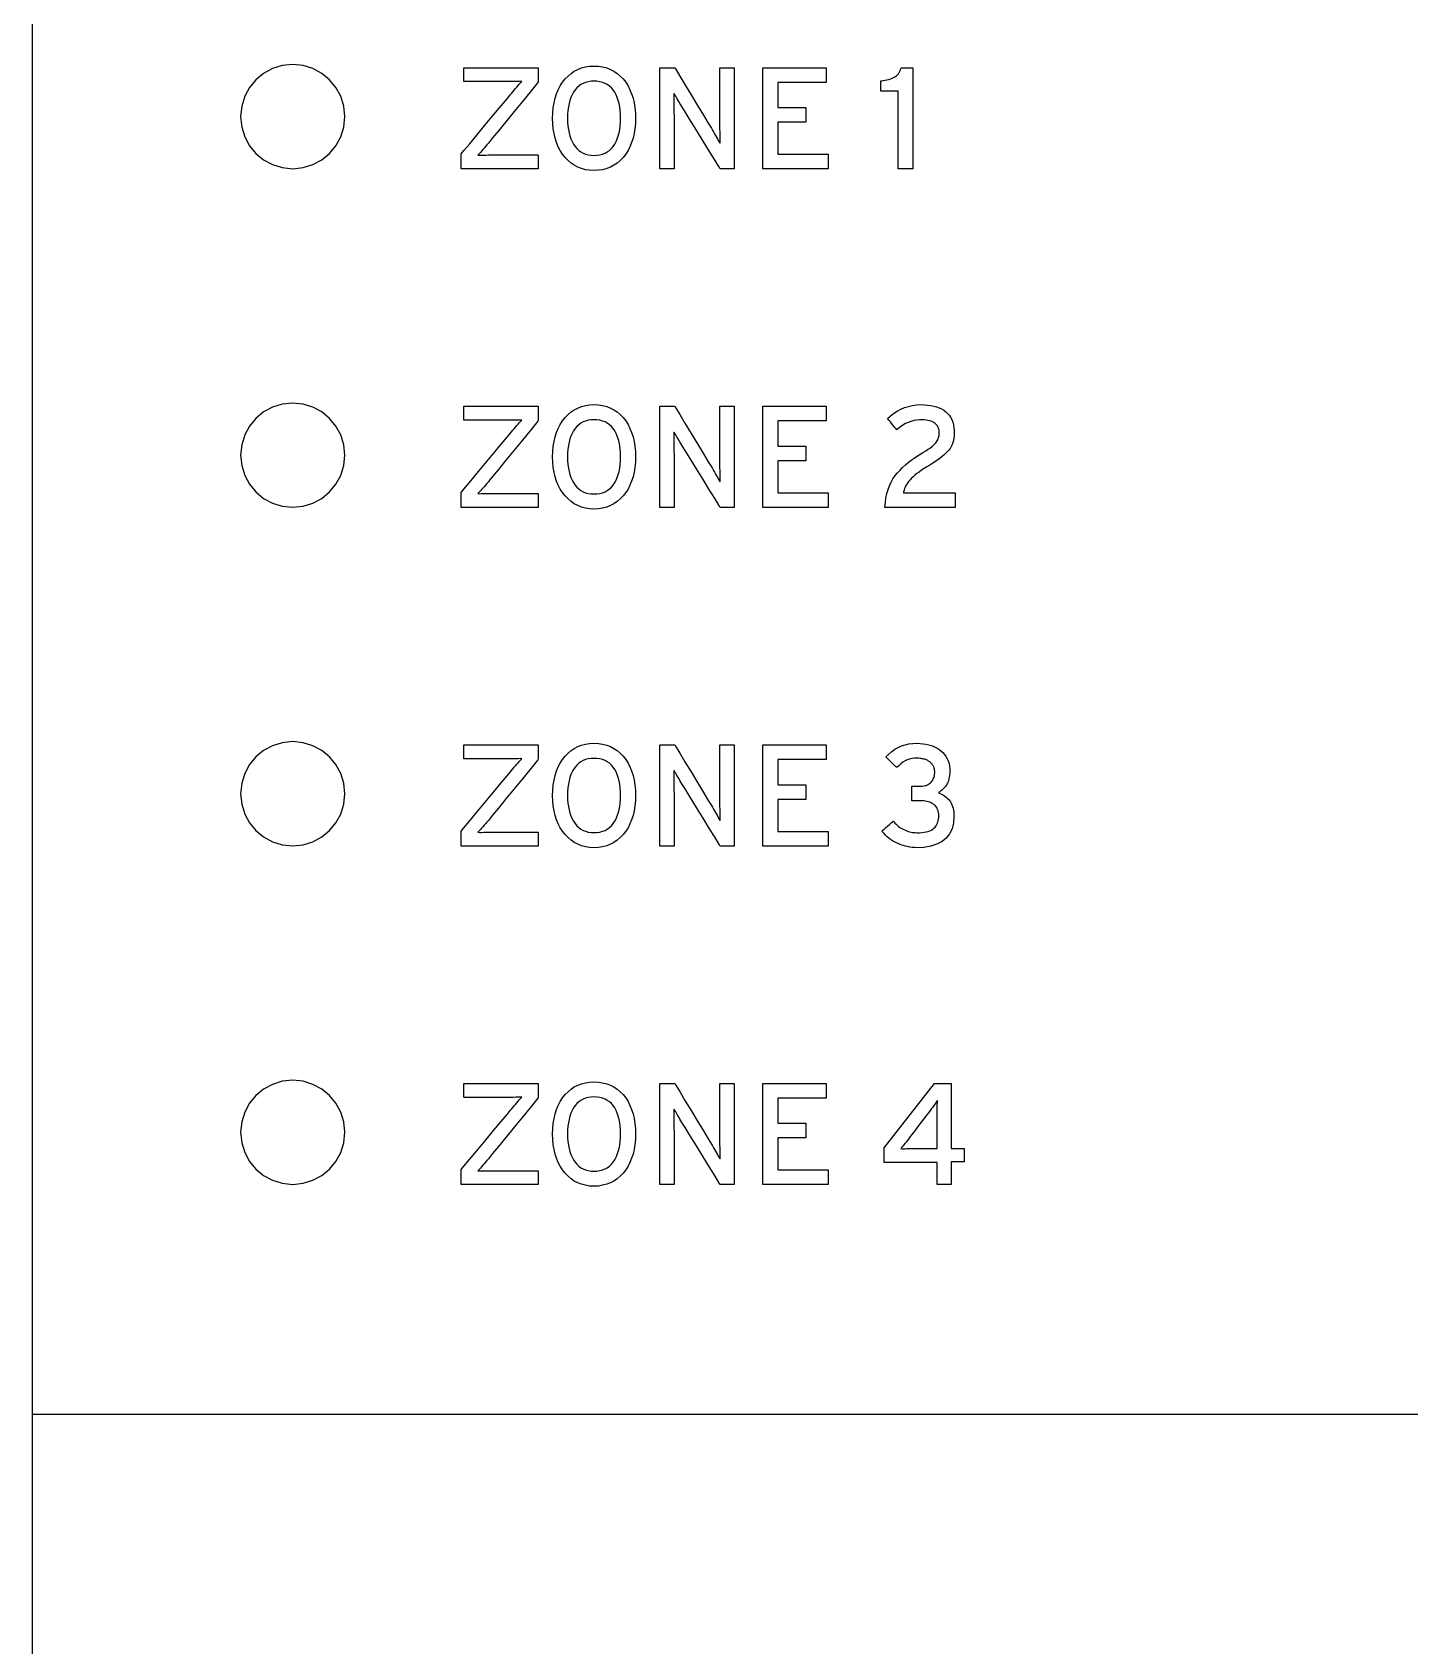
# Model space of a CAD drawing. Extents: x 1 to 47.7, y 0.2 to 33.3.
# Drawn here: x 21.577 to 22.9, y 8.434 to 9.983 of the extents above; entities that cross this region are included whole.
import ezdxf

# ---------------------------------------------------------------- set-up
doc = ezdxf.new("R2010")
doc.units = 0
doc.header["$MEASUREMENT"] = 0
doc.layers.add('4_0_____DWG', color=7, linetype='CONTINUOUS')

msp = doc.modelspace()

# ---------------------------------------------------------------- linework, layer by layer
at = {"layer": '4_0_____DWG'}
for points in [[(21.577, 11.8074), (21.577, 11.5273), (21.577, 10.9643), (21.577, 10.4013), (21.577, 10.1212), (21.577, 9.8427), (21.577, 9.5664), (21.577, 9.2929), (21.577, 9.1574), (21.577, 9.0227), (21.577, 8.889), (21.577, 8.7563), (21.577, 8.6248), (21.577, 8.4944), (21.577, 8.3652)], [(22.2787, 9.8517), (22.2787, 9.9489), (22.3394, 9.9489), (22.3394, 9.9348), (22.2928, 9.9348), (22.2928, 9.9106), (22.3199, 9.9106), (22.3199, 9.8965), (22.2928, 9.8965), (22.2928, 9.8658), (22.3414, 9.8658), (22.3414, 9.8517), (22.2787, 9.8517)], [(22.2787, 9.5267), (22.2787, 9.6239), (22.3394, 9.6239), (22.3394, 9.6098), (22.2928, 9.6098), (22.2928, 9.5857), (22.3199, 9.5857), (22.3199, 9.5715), (22.2928, 9.5715), (22.2928, 9.5408), (22.3414, 9.5408), (22.3414, 9.5267), (22.2787, 9.5267)], [(22.2787, 9.2017), (22.2787, 9.2989), (22.3394, 9.2989), (22.3394, 9.2848), (22.2928, 9.2848), (22.2928, 9.2606), (22.3199, 9.2606), (22.3199, 9.2465), (22.2928, 9.2465), (22.2928, 9.2158), (22.3414, 9.2158), (22.3414, 9.2017), (22.2787, 9.2017)], [(22.2787, 8.8767), (22.2787, 8.9739), (22.3394, 8.9739), (22.3394, 8.9598), (22.2928, 8.9598), (22.2928, 8.9356), (22.3199, 8.9356), (22.3199, 8.9215), (22.2928, 8.9215), (22.2928, 8.8908), (22.3414, 8.8908), (22.3414, 8.8767), (22.2787, 8.8767)], [(22.4595, 8.8985), (22.4595, 8.8767), (22.4458, 8.8767), (22.4458, 8.8981), (22.3949, 8.8981), (22.3949, 8.912), (22.4434, 8.9739), (22.4595, 8.9739), (22.4595, 8.9114), (22.472, 8.9114), (22.472, 8.8985), (22.4595, 8.8985)], [(25.3529, 8.656), (21.577, 8.656)]]:
    msp.add_lwpolyline(points, dxfattribs=at)
for points in [[(21.8271, 9.8519), (21.8372, 9.853), (21.8466, 9.8559), (21.8551, 9.8605), (21.8625, 9.8666), (21.8686, 9.874), (21.8732, 9.8825), (21.8761, 9.8919), (21.8771, 9.902), (21.8761, 9.912), (21.8732, 9.9214), (21.8686, 9.9299), (21.8625, 9.9373), (21.8551, 9.9434), (21.8466, 9.948), (21.8372, 9.9509), (21.8271, 9.9519), (21.817, 9.9509), (21.8077, 9.948), (21.7992, 9.9434), (21.7918, 9.9373), (21.7857, 9.9299), (21.7811, 9.9214), (21.7782, 9.912), (21.7771, 9.902), (21.7782, 9.8919), (21.7811, 9.8825), (21.7857, 9.874), (21.7918, 9.8666), (21.7992, 9.8605), (21.8077, 9.8559), (21.817, 9.853)], [(21.9888, 9.8517), (21.9888, 9.8522), (21.9888, 9.8536), (21.9888, 9.8556), (21.9888, 9.8579), (21.9888, 9.8603), (21.9888, 9.8626), (21.9888, 9.8644), (21.9888, 9.8656), (21.989, 9.8661), (21.9916, 9.8693), (21.9969, 9.8756), (22.004, 9.8842), (22.012, 9.8939), (22.02, 9.9036), (22.0273, 9.9124), (22.0329, 9.9191), (22.0359, 9.9228), (22.0371, 9.9242), (22.0384, 9.9258), (22.0397, 9.9273), (22.041, 9.9288), (22.0423, 9.9303), (22.0435, 9.9317), (22.0447, 9.933), (22.0459, 9.9343), (22.0471, 9.9355), (22.0456, 9.9357), (22.0435, 9.9356), (22.0414, 9.9356), (22.0392, 9.9355), (22.037, 9.9355), (22.0347, 9.9355), (22.0323, 9.9355), (22.0298, 9.9355), (22.0276, 9.9355), (22.026, 9.9355), (22.0222, 9.9355), (22.017, 9.9355), (22.011, 9.9355), (22.0048, 9.9355), (21.9992, 9.9355), (21.9947, 9.9355), (21.992, 9.9355), (21.9916, 9.9355), (21.9916, 9.9364), (21.9916, 9.938), (21.9916, 9.9401), (21.9916, 9.9423), (21.9916, 9.9446), (21.9916, 9.9466), (21.9916, 9.9481), (21.9916, 9.9488), (21.9929, 9.9489), (21.9988, 9.9489), (22.008, 9.9489), (22.0193, 9.9489), (22.0315, 9.9489), (22.0432, 9.9489), (22.0531, 9.9489), (22.0601, 9.9489), (22.0627, 9.9489), (22.0627, 9.9484), (22.0627, 9.947), (22.0627, 9.945), (22.0627, 9.9427), (22.0627, 9.9403), (22.0627, 9.938), (22.0627, 9.9362), (22.0627, 9.935), (22.0625, 9.9346), (22.0599, 9.9314), (22.0547, 9.925), (22.0477, 9.9164), (22.0398, 9.9068), (22.0318, 9.897), (22.0246, 9.8882), (22.0191, 9.8815), (22.0161, 9.8777), (22.015, 9.8764), (22.0136, 9.8748), (22.0123, 9.8732), (22.0111, 9.8717), (22.0098, 9.8703), (22.0085, 9.8689), (22.0073, 9.8675), (22.0061, 9.8663), (22.0049, 9.865), (22.0064, 9.8649), (22.0085, 9.865), (22.0106, 9.865), (22.0128, 9.865), (22.015, 9.8651), (22.0173, 9.8651), (22.0197, 9.8651), (22.0222, 9.8651), (22.0244, 9.8651), (22.0261, 9.8651), (22.0302, 9.8651), (22.0357, 9.8651), (22.0421, 9.8651), (22.0486, 9.8651), (22.0546, 9.8651), (22.0594, 9.8651), (22.0622, 9.8651), (22.0627, 9.865), (22.0627, 9.8642), (22.0627, 9.8626), (22.0627, 9.8605), (22.0627, 9.8582), (22.0627, 9.856), (22.0627, 9.854), (22.0627, 9.8525), (22.0627, 9.8517), (22.0612, 9.8517), (22.0552, 9.8517), (22.0456, 9.8517), (22.0338, 9.8517), (22.0212, 9.8517), (22.009, 9.8517), (21.9987, 9.8517), (21.9915, 9.8517)], [(22.1564, 9.9003), (22.1562, 9.8951), (22.1557, 9.8902), (22.155, 9.8856), (22.1539, 9.8811), (22.1526, 9.877), (22.151, 9.873), (22.1491, 9.8694), (22.1469, 9.8659), (22.1444, 9.8627), (22.1417, 9.8598), (22.1387, 9.8573), (22.1356, 9.8552), (22.1322, 9.8534), (22.1286, 9.8521), (22.1247, 9.851), (22.1207, 9.8504), (22.1164, 9.8501), (22.1122, 9.8504), (22.1082, 9.851), (22.1044, 9.8521), (22.1008, 9.8534), (22.0975, 9.8552), (22.0944, 9.8573), (22.0915, 9.8598), (22.0888, 9.8627), (22.0863, 9.8659), (22.0841, 9.8694), (22.0821, 9.873), (22.0805, 9.877), (22.0791, 9.8811), (22.0781, 9.8856), (22.0773, 9.8902), (22.0768, 9.8951), (22.0766, 9.9003), (22.0768, 9.9055), (22.0773, 9.9104), (22.0781, 9.9151), (22.0791, 9.9196), (22.0805, 9.9238), (22.0821, 9.9277), (22.0841, 9.9314), (22.0863, 9.9349), (22.0888, 9.9381), (22.0915, 9.9409), (22.0944, 9.9434), (22.0975, 9.9455), (22.1008, 9.9472), (22.1044, 9.9486), (22.1082, 9.9496), (22.1122, 9.9502), (22.1164, 9.9504), (22.1207, 9.9502), (22.1247, 9.9496), (22.1286, 9.9486), (22.1322, 9.9472), (22.1356, 9.9455), (22.1387, 9.9434), (22.1417, 9.9409), (22.1444, 9.9381), (22.1469, 9.9349), (22.1491, 9.9314), (22.151, 9.9277), (22.1526, 9.9238), (22.1539, 9.9196), (22.155, 9.9151), (22.1557, 9.9104), (22.1562, 9.9055)], [(22.2377, 9.8517), (22.2363, 9.8539), (22.2327, 9.8599), (22.2274, 9.8684), (22.2212, 9.8784), (22.2148, 9.8889), (22.2088, 9.8986), (22.204, 9.9065), (22.2009, 9.9115), (22.1999, 9.9131), (22.199, 9.9146), (22.1981, 9.9161), (22.1973, 9.9175), (22.1964, 9.9189), (22.1956, 9.9203), (22.1949, 9.9216), (22.1941, 9.9229), (22.1934, 9.9241), (22.1931, 9.9233), (22.1931, 9.921), (22.1931, 9.9185), (22.1932, 9.9161), (22.1932, 9.9135), (22.1932, 9.9109), (22.1932, 9.9081), (22.1932, 9.9054), (22.1933, 9.9025), (22.1933, 9.9007), (22.1933, 9.8962), (22.1933, 9.8894), (22.1933, 9.8812), (22.1933, 9.8726), (22.1933, 9.8644), (22.1933, 9.8576), (22.1933, 9.8531), (22.1933, 9.8517), (22.1926, 9.8517), (22.1912, 9.8517), (22.1892, 9.8517), (22.1869, 9.8517), (22.1846, 9.8517), (22.1825, 9.8517), (22.1808, 9.8517), (22.1797, 9.8517), (22.1796, 9.8524), (22.1796, 9.8587), (22.1796, 9.8701), (22.1796, 9.885), (22.1796, 9.9015), (22.1796, 9.9179), (22.1796, 9.9323), (22.1796, 9.9432), (22.1796, 9.9486), (22.1799, 9.9489), (22.181, 9.9489), (22.1829, 9.9489), (22.1852, 9.9489), (22.1876, 9.9489), (22.19, 9.9489), (22.192, 9.9489), (22.1934, 9.9489), (22.194, 9.9489), (22.1953, 9.9467), (22.1987, 9.9409), (22.2038, 9.9326), (22.2097, 9.9229), (22.2158, 9.9127), (22.2215, 9.9032), (22.2261, 9.8956), (22.2291, 9.8907), (22.2301, 9.889), (22.2311, 9.8872), (22.2321, 9.8855), (22.2331, 9.8838), (22.234, 9.8822), (22.2349, 9.8806), (22.2357, 9.8791), (22.2365, 9.8777), (22.2373, 9.8764), (22.2375, 9.8771), (22.2375, 9.8795), (22.2375, 9.882), (22.2375, 9.8846), (22.2375, 9.8872), (22.2374, 9.8899), (22.2374, 9.8926), (22.2374, 9.8954), (22.2374, 9.8983), (22.2374, 9.9001), (22.2374, 9.9046), (22.2374, 9.9114), (22.2374, 9.9195), (22.2374, 9.9281), (22.2374, 9.9362), (22.2374, 9.943), (22.2374, 9.9475), (22.2374, 9.9489), (22.2381, 9.9489), (22.2395, 9.9489), (22.2415, 9.9489), (22.2438, 9.9489), (22.2461, 9.9489), (22.2482, 9.9489), (22.2499, 9.9489), (22.2509, 9.9489), (22.2511, 9.9482), (22.2511, 9.9419), (22.2511, 9.9304), (22.2511, 9.9156), (22.2511, 9.8991), (22.2511, 9.8827), (22.2511, 9.8682), (22.2511, 9.8574), (22.2511, 9.852), (22.2509, 9.8517), (22.2498, 9.8517), (22.248, 9.8517), (22.2459, 9.8517), (22.2436, 9.8517), (22.2414, 9.8517), (22.2395, 9.8517), (22.2382, 9.8517)], [(22.4086, 9.8517), (22.4086, 9.8546), (22.4086, 9.8621), (22.4086, 9.873), (22.4086, 9.8857), (22.4086, 9.8987), (22.4086, 9.9107), (22.4086, 9.9201), (22.4086, 9.9255), (22.4084, 9.9262), (22.4072, 9.9262), (22.4051, 9.9262), (22.4024, 9.9262), (22.3995, 9.9262), (22.3967, 9.9262), (22.3942, 9.9262), (22.3925, 9.9262), (22.3919, 9.9262), (22.3919, 9.9266), (22.3919, 9.9276), (22.3919, 9.9291), (22.3919, 9.9308), (22.3919, 9.9326), (22.3919, 9.9342), (22.3919, 9.9354), (22.3919, 9.9362), (22.3928, 9.9363), (22.3945, 9.9365), (22.3961, 9.9368), (22.3977, 9.9371), (22.3992, 9.9375), (22.4006, 9.938), (22.402, 9.9385), (22.4034, 9.9391), (22.4046, 9.9397), (22.4058, 9.9404), (22.4069, 9.9412), (22.4079, 9.9421), (22.4087, 9.9431), (22.4095, 9.9442), (22.4101, 9.9454), (22.4107, 9.9467), (22.4111, 9.9481), (22.4114, 9.9489), (22.4122, 9.9489), (22.4137, 9.9489), (22.4155, 9.9489), (22.4175, 9.9489), (22.4194, 9.9489), (22.4211, 9.9489), (22.4223, 9.9489), (22.4227, 9.9489), (22.4227, 9.9452), (22.4227, 9.9353), (22.4227, 9.9211), (22.4227, 9.9046), (22.4227, 9.8876), (22.4227, 9.872), (22.4227, 9.8597), (22.4227, 9.8527), (22.4225, 9.8517), (22.4215, 9.8517), (22.4197, 9.8517), (22.4175, 9.8517), (22.415, 9.8517), (22.4126, 9.8517), (22.4106, 9.8517), (22.4091, 9.8517)], [(22.142, 9.9003), (22.1419, 9.9041), (22.1417, 9.9078), (22.1412, 9.9112), (22.1406, 9.9144), (22.1398, 9.9174), (22.1388, 9.9203), (22.1376, 9.9229), (22.1363, 9.9253), (22.1348, 9.9276), (22.1331, 9.9295), (22.1312, 9.9312), (22.1292, 9.9326), (22.127, 9.9338), (22.1246, 9.9347), (22.122, 9.9354), (22.1193, 9.9358), (22.1164, 9.9359), (22.1136, 9.9358), (22.1109, 9.9354), (22.1084, 9.9347), (22.1061, 9.9338), (22.1039, 9.9326), (22.1019, 9.9312), (22.1, 9.9295), (22.0984, 9.9276), (22.0968, 9.9253), (22.0955, 9.9229), (22.0943, 9.9203), (22.0933, 9.9174), (22.0925, 9.9144), (22.0918, 9.9112), (22.0914, 9.9078), (22.0911, 9.9041), (22.091, 9.9003), (22.0911, 9.8966), (22.0914, 9.893), (22.0918, 9.8896), (22.0925, 9.8864), (22.0933, 9.8834), (22.0943, 9.8806), (22.0955, 9.878), (22.0968, 9.8756), (22.0984, 9.8733), (22.1, 9.8713), (22.1019, 9.8695), (22.1039, 9.868), (22.1061, 9.8668), (22.1084, 9.8659), (22.1109, 9.8652), (22.1136, 9.8648), (22.1164, 9.8647), (22.1193, 9.8648), (22.122, 9.8652), (22.1246, 9.8659), (22.127, 9.8668), (22.1292, 9.868), (22.1312, 9.8695), (22.1331, 9.8713), (22.1348, 9.8733), (22.1363, 9.8756), (22.1376, 9.878), (22.1388, 9.8806), (22.1398, 9.8834), (22.1406, 9.8864), (22.1412, 9.8896), (22.1417, 9.893), (22.1419, 9.8966)], [(21.8271, 9.5269), (21.8372, 9.5279), (21.8466, 9.5309), (21.8551, 9.5355), (21.8625, 9.5416), (21.8686, 9.549), (21.8732, 9.5575), (21.8761, 9.5669), (21.8771, 9.577), (21.8761, 9.587), (21.8732, 9.5964), (21.8686, 9.6049), (21.8625, 9.6123), (21.8551, 9.6184), (21.8466, 9.623), (21.8372, 9.6259), (21.8271, 9.6269), (21.817, 9.6259), (21.8077, 9.623), (21.7992, 9.6184), (21.7918, 9.6123), (21.7857, 9.6049), (21.7811, 9.5964), (21.7782, 9.587), (21.7771, 9.577), (21.7782, 9.5669), (21.7811, 9.5575), (21.7857, 9.549), (21.7918, 9.5416), (21.7992, 9.5355), (21.8077, 9.5309), (21.817, 9.5279)], [(21.9888, 9.5267), (21.9888, 9.5272), (21.9888, 9.5286), (21.9888, 9.5306), (21.9888, 9.5329), (21.9888, 9.5354), (21.9888, 9.5376), (21.9888, 9.5395), (21.9888, 9.5406), (21.989, 9.5411), (21.9916, 9.5443), (21.9969, 9.5507), (22.004, 9.5592), (22.012, 9.5689), (22.02, 9.5786), (22.0273, 9.5874), (22.0329, 9.5941), (22.0359, 9.5979), (22.0371, 9.5992), (22.0384, 9.6008), (22.0397, 9.6023), (22.041, 9.6038), (22.0423, 9.6053), (22.0435, 9.6067), (22.0447, 9.608), (22.0459, 9.6093), (22.0471, 9.6106), (22.0456, 9.6107), (22.0435, 9.6106), (22.0414, 9.6106), (22.0392, 9.6106), (22.037, 9.6105), (22.0347, 9.6105), (22.0323, 9.6105), (22.0298, 9.6105), (22.0276, 9.6105), (22.026, 9.6105), (22.0222, 9.6105), (22.017, 9.6105), (22.011, 9.6105), (22.0048, 9.6105), (21.9992, 9.6105), (21.9947, 9.6105), (21.992, 9.6105), (21.9916, 9.6106), (21.9916, 9.6114), (21.9916, 9.613), (21.9916, 9.6151), (21.9916, 9.6174), (21.9916, 9.6196), (21.9916, 9.6216), (21.9916, 9.6231), (21.9916, 9.6239), (21.9929, 9.6239), (21.9988, 9.6239), (22.008, 9.6239), (22.0193, 9.6239), (22.0315, 9.6239), (22.0432, 9.6239), (22.0531, 9.6239), (22.0601, 9.6239), (22.0627, 9.6239), (22.0627, 9.6234), (22.0627, 9.622), (22.0627, 9.62), (22.0627, 9.6177), (22.0627, 9.6153), (22.0627, 9.613), (22.0627, 9.6112), (22.0627, 9.6101), (22.0625, 9.6096), (22.0599, 9.6064), (22.0547, 9.6), (22.0477, 9.5914), (22.0398, 9.5818), (22.0318, 9.572), (22.0246, 9.5632), (22.0191, 9.5565), (22.0161, 9.5528), (22.015, 9.5514), (22.0136, 9.5498), (22.0123, 9.5482), (22.0111, 9.5467), (22.0098, 9.5453), (22.0085, 9.5439), (22.0073, 9.5426), (22.0061, 9.5413), (22.0049, 9.54), (22.0064, 9.5399), (22.0085, 9.54), (22.0106, 9.54), (22.0128, 9.5401), (22.015, 9.5401), (22.0173, 9.5401), (22.0197, 9.5401), (22.0222, 9.5401), (22.0244, 9.5401), (22.0261, 9.5401), (22.0302, 9.5401), (22.0357, 9.5401), (22.0421, 9.5401), (22.0486, 9.5401), (22.0546, 9.5401), (22.0594, 9.5401), (22.0622, 9.5401), (22.0627, 9.5401), (22.0627, 9.5392), (22.0627, 9.5376), (22.0627, 9.5355), (22.0627, 9.5333), (22.0627, 9.531), (22.0627, 9.529), (22.0627, 9.5275), (22.0627, 9.5268), (22.0612, 9.5267), (22.0552, 9.5267), (22.0456, 9.5267), (22.0338, 9.5267), (22.0212, 9.5267), (22.009, 9.5267), (21.9987, 9.5267), (21.9915, 9.5267)], [(22.1564, 9.5753), (22.1562, 9.5702), (22.1557, 9.5652), (22.155, 9.5606), (22.1539, 9.5561), (22.1526, 9.552), (22.151, 9.548), (22.1491, 9.5444), (22.1469, 9.541), (22.1444, 9.5378), (22.1417, 9.5349), (22.1387, 9.5324), (22.1356, 9.5302), (22.1322, 9.5285), (22.1286, 9.5271), (22.1247, 9.5261), (22.1207, 9.5254), (22.1164, 9.5252), (22.1122, 9.5254), (22.1082, 9.5261), (22.1044, 9.5271), (22.1008, 9.5285), (22.0975, 9.5302), (22.0944, 9.5324), (22.0915, 9.5349), (22.0888, 9.5378), (22.0863, 9.541), (22.0841, 9.5444), (22.0821, 9.548), (22.0805, 9.552), (22.0791, 9.5561), (22.0781, 9.5606), (22.0773, 9.5652), (22.0768, 9.5702), (22.0766, 9.5753), (22.0768, 9.5805), (22.0773, 9.5855), (22.0781, 9.5901), (22.0791, 9.5946), (22.0805, 9.5988), (22.0821, 9.6027), (22.0841, 9.6065), (22.0863, 9.6099), (22.0888, 9.6131), (22.0915, 9.616), (22.0944, 9.6184), (22.0975, 9.6205), (22.1008, 9.6222), (22.1044, 9.6236), (22.1082, 9.6246), (22.1122, 9.6252), (22.1164, 9.6255), (22.1207, 9.6252), (22.1247, 9.6246), (22.1286, 9.6236), (22.1322, 9.6222), (22.1356, 9.6205), (22.1387, 9.6184), (22.1417, 9.616), (22.1444, 9.6131), (22.1469, 9.6099), (22.1491, 9.6065), (22.151, 9.6027), (22.1526, 9.5988), (22.1539, 9.5946), (22.155, 9.5901), (22.1557, 9.5855), (22.1562, 9.5805)], [(22.2377, 9.5267), (22.2363, 9.5289), (22.2327, 9.5349), (22.2274, 9.5434), (22.2212, 9.5535), (22.2148, 9.5639), (22.2088, 9.5736), (22.204, 9.5815), (22.2009, 9.5865), (22.1999, 9.5881), (22.199, 9.5896), (22.1981, 9.5911), (22.1973, 9.5926), (22.1964, 9.594), (22.1956, 9.5953), (22.1949, 9.5966), (22.1941, 9.5979), (22.1934, 9.5991), (22.1931, 9.5983), (22.1931, 9.596), (22.1931, 9.5936), (22.1932, 9.5911), (22.1932, 9.5885), (22.1932, 9.5859), (22.1932, 9.5832), (22.1932, 9.5804), (22.1933, 9.5775), (22.1933, 9.5757), (22.1933, 9.5712), (22.1933, 9.5644), (22.1933, 9.5562), (22.1933, 9.5476), (22.1933, 9.5394), (22.1933, 9.5326), (22.1933, 9.5281), (22.1933, 9.5267), (22.1926, 9.5267), (22.1912, 9.5267), (22.1892, 9.5267), (22.1869, 9.5267), (22.1846, 9.5267), (22.1825, 9.5267), (22.1808, 9.5267), (22.1797, 9.5267), (22.1796, 9.5274), (22.1796, 9.5337), (22.1796, 9.5452), (22.1796, 9.56), (22.1796, 9.5765), (22.1796, 9.5929), (22.1796, 9.6074), (22.1796, 9.6182), (22.1796, 9.6236), (22.1799, 9.6239), (22.181, 9.6239), (22.1829, 9.6239), (22.1852, 9.6239), (22.1876, 9.6239), (22.19, 9.6239), (22.192, 9.6239), (22.1934, 9.6239), (22.194, 9.6239), (22.1953, 9.6217), (22.1987, 9.616), (22.2038, 9.6077), (22.2097, 9.5979), (22.2158, 9.5877), (22.2215, 9.5783), (22.2261, 9.5706), (22.2291, 9.5657), (22.2301, 9.5641), (22.2311, 9.5623), (22.2321, 9.5605), (22.2331, 9.5588), (22.234, 9.5572), (22.2349, 9.5557), (22.2357, 9.5542), (22.2365, 9.5527), (22.2373, 9.5514), (22.2375, 9.5522), (22.2375, 9.5546), (22.2375, 9.557), (22.2375, 9.5596), (22.2375, 9.5622), (22.2374, 9.5649), (22.2374, 9.5676), (22.2374, 9.5704), (22.2374, 9.5733), (22.2374, 9.5751), (22.2374, 9.5796), (22.2374, 9.5864), (22.2374, 9.5945), (22.2374, 9.6031), (22.2374, 9.6113), (22.2374, 9.618), (22.2374, 9.6225), (22.2374, 9.6239), (22.2381, 9.6239), (22.2395, 9.6239), (22.2415, 9.6239), (22.2438, 9.6239), (22.2461, 9.6239), (22.2482, 9.6239), (22.2499, 9.6239), (22.2509, 9.6239), (22.2511, 9.6232), (22.2511, 9.6169), (22.2511, 9.6055), (22.2511, 9.5906), (22.2511, 9.5741), (22.2511, 9.5577), (22.2511, 9.5433), (22.2511, 9.5324), (22.2511, 9.527), (22.2509, 9.5267), (22.2498, 9.5267), (22.248, 9.5267), (22.2459, 9.5267), (22.2436, 9.5267), (22.2414, 9.5267), (22.2395, 9.5267), (22.2382, 9.5267)], [(22.3958, 9.5267), (22.3962, 9.5314), (22.3968, 9.5358), (22.3977, 9.54), (22.3988, 9.5439), (22.4001, 9.5476), (22.4017, 9.5511), (22.4035, 9.5543), (22.4056, 9.5573), (22.4079, 9.5601), (22.4103, 9.5627), (22.4128, 9.5652), (22.4155, 9.5676), (22.4182, 9.5699), (22.4211, 9.5721), (22.424, 9.5742), (22.4271, 9.5763), (22.4302, 9.5782), (22.4329, 9.5798), (22.435, 9.5811), (22.4368, 9.5823), (22.4385, 9.5835), (22.4401, 9.5846), (22.4415, 9.5857), (22.4427, 9.5868), (22.4438, 9.5878), (22.4446, 9.5888), (22.4454, 9.5897), (22.446, 9.5907), (22.4465, 9.5917), (22.447, 9.5927), (22.4473, 9.5938), (22.4476, 9.5948), (22.4478, 9.5959), (22.4479, 9.597), (22.448, 9.5981), (22.448, 9.5994), (22.4478, 9.6006), (22.4476, 9.6018), (22.4472, 9.603), (22.4467, 9.604), (22.4462, 9.605), (22.4455, 9.6059), (22.4447, 9.6068), (22.4438, 9.6076), (22.4428, 9.6083), (22.4416, 9.609), (22.4402, 9.6095), (22.4387, 9.61), (22.4371, 9.6103), (22.4353, 9.6106), (22.4334, 9.6108), (22.4314, 9.6109), (22.429, 9.6109), (22.4261, 9.6107), (22.4234, 9.6102), (22.4207, 9.6094), (22.418, 9.6084), (22.4155, 9.6072), (22.413, 9.6058), (22.4106, 9.6041), (22.4082, 9.6022), (22.4071, 9.6014), (22.4065, 9.6022), (22.4054, 9.6035), (22.404, 9.6052), (22.4025, 9.6071), (22.401, 9.6089), (22.3996, 9.6105), (22.3987, 9.6117), (22.3982, 9.6123), (22.4007, 9.6145), (22.404, 9.617), (22.4074, 9.6192), (22.4109, 9.6211), (22.4145, 9.6226), (22.4183, 9.6238), (22.4222, 9.6247), (22.4262, 9.6252), (22.4304, 9.6255), (22.4337, 9.6254), (22.4368, 9.6251), (22.4398, 9.6247), (22.4426, 9.6241), (22.4453, 9.6234), (22.4478, 9.6225), (22.4501, 9.6214), (22.4522, 9.6202), (22.4542, 9.6187), (22.456, 9.6171), (22.4575, 9.6153), (22.4589, 9.6133), (22.46, 9.6111), (22.4609, 9.6087), (22.4616, 9.6062), (22.4621, 9.6035), (22.4623, 9.6006), (22.4623, 9.5978), (22.4622, 9.5955), (22.4619, 9.5932), (22.4615, 9.591), (22.4609, 9.589), (22.4602, 9.5871), (22.4594, 9.5852), (22.4584, 9.5835), (22.4573, 9.5819), (22.4559, 9.5804), (22.4544, 9.5789), (22.4527, 9.5773), (22.4509, 9.5757), (22.4488, 9.5741), (22.4467, 9.5725), (22.4443, 9.5709), (22.4417, 9.5692), (22.439, 9.5675), (22.4361, 9.5658), (22.4334, 9.564), (22.4309, 9.5624), (22.4286, 9.5607), (22.4265, 9.5592), (22.4245, 9.5576), (22.4228, 9.5562), (22.4213, 9.5548), (22.42, 9.5534), (22.4189, 9.5521), (22.4178, 9.5507), (22.4168, 9.5492), (22.416, 9.5478), (22.4153, 9.5463), (22.4146, 9.5449), (22.4141, 9.5434), (22.4137, 9.5419), (22.4137, 9.5408), (22.4166, 9.5408), (22.4221, 9.5408), (22.4296, 9.5408), (22.4379, 9.5408), (22.4463, 9.5408), (22.4539, 9.5408), (22.4597, 9.5408), (22.4629, 9.5408), (22.4633, 9.5407), (22.4633, 9.5397), (22.4633, 9.5379), (22.4633, 9.5358), (22.4633, 9.5334), (22.4633, 9.531), (22.4633, 9.529), (22.4633, 9.5275), (22.4633, 9.5267), (22.4618, 9.5267), (22.4561, 9.5267), (22.4473, 9.5267), (22.4366, 9.5267), (22.4251, 9.5267), (22.4141, 9.5267), (22.4047, 9.5267), (22.3982, 9.5267)], [(22.142, 9.5753), (22.1419, 9.5792), (22.1417, 9.5828), (22.1412, 9.5862), (22.1406, 9.5894), (22.1398, 9.5925), (22.1388, 9.5953), (22.1376, 9.5979), (22.1363, 9.6004), (22.1348, 9.6026), (22.1331, 9.6045), (22.1312, 9.6062), (22.1292, 9.6076), (22.127, 9.6088), (22.1246, 9.6097), (22.122, 9.6104), (22.1193, 9.6108), (22.1164, 9.6109), (22.1136, 9.6108), (22.1109, 9.6104), (22.1084, 9.6097), (22.1061, 9.6088), (22.1039, 9.6076), (22.1019, 9.6062), (22.1, 9.6045), (22.0984, 9.6026), (22.0968, 9.6004), (22.0955, 9.5979), (22.0943, 9.5953), (22.0933, 9.5925), (22.0925, 9.5894), (22.0918, 9.5862), (22.0914, 9.5828), (22.0911, 9.5792), (22.091, 9.5753), (22.0911, 9.5716), (22.0914, 9.568), (22.0918, 9.5646), (22.0925, 9.5614), (22.0933, 9.5584), (22.0943, 9.5556), (22.0955, 9.553), (22.0968, 9.5506), (22.0984, 9.5483), (22.1, 9.5463), (22.1019, 9.5445), (22.1039, 9.5431), (22.1061, 9.5418), (22.1084, 9.5409), (22.1109, 9.5402), (22.1136, 9.5398), (22.1164, 9.5397), (22.1193, 9.5398), (22.122, 9.5402), (22.1246, 9.5409), (22.127, 9.5418), (22.1292, 9.5431), (22.1312, 9.5445), (22.1331, 9.5463), (22.1348, 9.5483), (22.1363, 9.5506), (22.1376, 9.553), (22.1388, 9.5556), (22.1398, 9.5584), (22.1406, 9.5614), (22.1412, 9.5646), (22.1417, 9.568), (22.1419, 9.5716)], [(21.8271, 9.2019), (21.8372, 9.203), (21.8466, 9.2059), (21.8551, 9.2105), (21.8625, 9.2166), (21.8686, 9.224), (21.8732, 9.2325), (21.8761, 9.2419), (21.8771, 9.252), (21.8761, 9.262), (21.8732, 9.2714), (21.8686, 9.2799), (21.8625, 9.2873), (21.8551, 9.2934), (21.8466, 9.298), (21.8372, 9.3009), (21.8271, 9.302), (21.817, 9.3009), (21.8077, 9.298), (21.7992, 9.2934), (21.7918, 9.2873), (21.7857, 9.2799), (21.7811, 9.2714), (21.7782, 9.262), (21.7771, 9.252), (21.7782, 9.2419), (21.7811, 9.2325), (21.7857, 9.224), (21.7918, 9.2166), (21.7992, 9.2105), (21.8077, 9.2059), (21.817, 9.203)], [(21.9888, 9.2017), (21.9888, 9.2022), (21.9888, 9.2036), (21.9888, 9.2056), (21.9888, 9.2079), (21.9888, 9.2103), (21.9888, 9.2126), (21.9888, 9.2144), (21.9888, 9.2156), (21.989, 9.216), (21.9916, 9.2192), (21.9969, 9.2256), (22.004, 9.2342), (22.012, 9.2438), (22.02, 9.2536), (22.0273, 9.2623), (22.0329, 9.2691), (22.0359, 9.2728), (22.0371, 9.2742), (22.0384, 9.2758), (22.0397, 9.2773), (22.041, 9.2788), (22.0423, 9.2803), (22.0435, 9.2817), (22.0447, 9.283), (22.0459, 9.2843), (22.0471, 9.2855), (22.0456, 9.2857), (22.0435, 9.2856), (22.0414, 9.2856), (22.0392, 9.2855), (22.037, 9.2855), (22.0347, 9.2855), (22.0323, 9.2855), (22.0298, 9.2854), (22.0276, 9.2854), (22.026, 9.2854), (22.0222, 9.2854), (22.017, 9.2854), (22.011, 9.2854), (22.0048, 9.2854), (21.9992, 9.2854), (21.9947, 9.2854), (21.992, 9.2854), (21.9916, 9.2855), (21.9916, 9.2864), (21.9916, 9.288), (21.9916, 9.29), (21.9916, 9.2923), (21.9916, 9.2946), (21.9916, 9.2966), (21.9916, 9.2981), (21.9916, 9.2988), (21.9929, 9.2989), (21.9988, 9.2989), (22.008, 9.2989), (22.0193, 9.2989), (22.0315, 9.2989), (22.0432, 9.2989), (22.0531, 9.2989), (22.0601, 9.2989), (22.0627, 9.2989), (22.0627, 9.2984), (22.0627, 9.297), (22.0627, 9.295), (22.0627, 9.2927), (22.0627, 9.2903), (22.0627, 9.288), (22.0627, 9.2862), (22.0627, 9.285), (22.0625, 9.2846), (22.0599, 9.2814), (22.0547, 9.275), (22.0477, 9.2664), (22.0398, 9.2567), (22.0318, 9.247), (22.0246, 9.2382), (22.0191, 9.2314), (22.0161, 9.2277), (22.015, 9.2264), (22.0136, 9.2248), (22.0123, 9.2232), (22.0111, 9.2217), (22.0098, 9.2203), (22.0085, 9.2189), (22.0073, 9.2175), (22.0061, 9.2162), (22.0049, 9.215), (22.0064, 9.2149), (22.0085, 9.2149), (22.0106, 9.215), (22.0128, 9.215), (22.015, 9.2151), (22.0173, 9.2151), (22.0197, 9.2151), (22.0222, 9.2151), (22.0244, 9.2151), (22.0261, 9.2151), (22.0302, 9.2151), (22.0357, 9.2151), (22.0421, 9.2151), (22.0486, 9.2151), (22.0546, 9.2151), (22.0594, 9.2151), (22.0622, 9.2151), (22.0627, 9.215), (22.0627, 9.2142), (22.0627, 9.2126), (22.0627, 9.2105), (22.0627, 9.2082), (22.0627, 9.206), (22.0627, 9.204), (22.0627, 9.2025), (22.0627, 9.2017), (22.0612, 9.2017), (22.0552, 9.2017), (22.0456, 9.2017), (22.0338, 9.2017), (22.0212, 9.2017), (22.009, 9.2017), (21.9987, 9.2017), (21.9915, 9.2017)], [(22.1564, 9.2503), (22.1562, 9.2451), (22.1557, 9.2402), (22.155, 9.2355), (22.1539, 9.2311), (22.1526, 9.2269), (22.151, 9.223), (22.1491, 9.2193), (22.1469, 9.2159), (22.1444, 9.2127), (22.1417, 9.2098), (22.1387, 9.2073), (22.1356, 9.2052), (22.1322, 9.2034), (22.1286, 9.202), (22.1247, 9.201), (22.1207, 9.2004), (22.1164, 9.2001), (22.1122, 9.2004), (22.1082, 9.201), (22.1044, 9.202), (22.1008, 9.2034), (22.0975, 9.2052), (22.0944, 9.2073), (22.0915, 9.2098), (22.0888, 9.2127), (22.0863, 9.2159), (22.0841, 9.2193), (22.0821, 9.223), (22.0805, 9.2269), (22.0791, 9.2311), (22.0781, 9.2355), (22.0773, 9.2402), (22.0768, 9.2451), (22.0766, 9.2503), (22.0768, 9.2555), (22.0773, 9.2604), (22.0781, 9.2651), (22.0791, 9.2696), (22.0805, 9.2738), (22.0821, 9.2777), (22.0841, 9.2814), (22.0863, 9.2849), (22.0888, 9.2881), (22.0915, 9.2909), (22.0944, 9.2934), (22.0975, 9.2955), (22.1008, 9.2972), (22.1044, 9.2986), (22.1082, 9.2996), (22.1122, 9.3002), (22.1164, 9.3004), (22.1207, 9.3002), (22.1247, 9.2996), (22.1286, 9.2986), (22.1322, 9.2972), (22.1356, 9.2955), (22.1387, 9.2934), (22.1417, 9.2909), (22.1444, 9.2881), (22.1469, 9.2849), (22.1491, 9.2814), (22.151, 9.2777), (22.1526, 9.2738), (22.1539, 9.2696), (22.155, 9.2651), (22.1557, 9.2604), (22.1562, 9.2555)], [(22.2377, 9.2017), (22.2363, 9.2039), (22.2327, 9.2098), (22.2274, 9.2184), (22.2212, 9.2284), (22.2148, 9.2389), (22.2088, 9.2486), (22.204, 9.2565), (22.2009, 9.2615), (22.1999, 9.2631), (22.199, 9.2646), (22.1981, 9.2661), (22.1973, 9.2675), (22.1964, 9.2689), (22.1956, 9.2703), (22.1949, 9.2716), (22.1941, 9.2728), (22.1934, 9.2741), (22.1931, 9.2733), (22.1931, 9.2709), (22.1931, 9.2685), (22.1932, 9.266), (22.1932, 9.2635), (22.1932, 9.2608), (22.1932, 9.2581), (22.1932, 9.2553), (22.1933, 9.2525), (22.1933, 9.2507), (22.1933, 9.2462), (22.1933, 9.2394), (22.1933, 9.2312), (22.1933, 9.2226), (22.1933, 9.2144), (22.1933, 9.2076), (22.1933, 9.2031), (22.1933, 9.2017), (22.1926, 9.2017), (22.1912, 9.2017), (22.1892, 9.2017), (22.1869, 9.2017), (22.1846, 9.2017), (22.1825, 9.2017), (22.1808, 9.2017), (22.1797, 9.2017), (22.1796, 9.2024), (22.1796, 9.2087), (22.1796, 9.2201), (22.1796, 9.235), (22.1796, 9.2515), (22.1796, 9.2678), (22.1796, 9.2823), (22.1796, 9.2931), (22.1796, 9.2986), (22.1799, 9.2989), (22.181, 9.2989), (22.1829, 9.2989), (22.1852, 9.2989), (22.1876, 9.2989), (22.19, 9.2989), (22.192, 9.2989), (22.1934, 9.2989), (22.194, 9.2989), (22.1953, 9.2967), (22.1987, 9.2909), (22.2038, 9.2826), (22.2097, 9.2729), (22.2158, 9.2627), (22.2215, 9.2532), (22.2261, 9.2455), (22.2291, 9.2407), (22.2301, 9.239), (22.2311, 9.2372), (22.2321, 9.2355), (22.2331, 9.2338), (22.234, 9.2322), (22.2349, 9.2306), (22.2357, 9.2291), (22.2365, 9.2277), (22.2373, 9.2263), (22.2375, 9.2271), (22.2375, 9.2295), (22.2375, 9.232), (22.2375, 9.2346), (22.2375, 9.2372), (22.2374, 9.2398), (22.2374, 9.2426), (22.2374, 9.2454), (22.2374, 9.2483), (22.2374, 9.2501), (22.2374, 9.2546), (22.2374, 9.2614), (22.2374, 9.2695), (22.2374, 9.2781), (22.2374, 9.2862), (22.2374, 9.293), (22.2374, 9.2975), (22.2374, 9.2989), (22.2381, 9.2989), (22.2395, 9.2989), (22.2415, 9.2989), (22.2438, 9.2989), (22.2461, 9.2989), (22.2482, 9.2989), (22.2499, 9.2989), (22.2509, 9.2989), (22.2511, 9.2982), (22.2511, 9.2919), (22.2511, 9.2804), (22.2511, 9.2656), (22.2511, 9.2491), (22.2511, 9.2327), (22.2511, 9.2182), (22.2511, 9.2074), (22.2511, 9.202), (22.2509, 9.2017), (22.2498, 9.2017), (22.248, 9.2017), (22.2459, 9.2017), (22.2436, 9.2017), (22.2414, 9.2017), (22.2395, 9.2017), (22.2382, 9.2017)], [(22.4621, 9.2306), (22.4616, 9.2241), (22.4602, 9.2184), (22.4579, 9.2135), (22.4547, 9.2094), (22.4506, 9.206), (22.4457, 9.2034), (22.4399, 9.2015), (22.4333, 9.2004), (22.4265, 9.2001), (22.4242, 9.2002), (22.422, 9.2005), (22.4197, 9.2008), (22.4175, 9.2012), (22.4154, 9.2017), (22.4132, 9.2023), (22.4111, 9.203), (22.409, 9.2038), (22.4069, 9.2047), (22.4049, 9.2058), (22.403, 9.2069), (22.4011, 9.2081), (22.3994, 9.2093), (22.3978, 9.2107), (22.3963, 9.2122), (22.3949, 9.2137), (22.3936, 9.2153), (22.393, 9.2163), (22.3937, 9.2169), (22.3949, 9.218), (22.3965, 9.2194), (22.3983, 9.2209), (22.4001, 9.2225), (22.4017, 9.2239), (22.403, 9.225), (22.4037, 9.2256), (22.4043, 9.2249), (22.4054, 9.2238), (22.4065, 9.2227), (22.4077, 9.2216), (22.4089, 9.2206), (22.4101, 9.2197), (22.4114, 9.2189), (22.4127, 9.2182), (22.414, 9.2175), (22.4154, 9.2169), (22.4168, 9.2163), (22.4182, 9.2158), (22.4196, 9.2154), (22.421, 9.2151), (22.4224, 9.2149), (22.4238, 9.2147), (22.4252, 9.2146), (22.4267, 9.2145), (22.429, 9.2145), (22.4313, 9.2147), (22.4335, 9.215), (22.4355, 9.2153), (22.4373, 9.2158), (22.4389, 9.2164), (22.4404, 9.2171), (22.4418, 9.2179), (22.4429, 9.2188), (22.4439, 9.2198), (22.4448, 9.2209), (22.4455, 9.222), (22.4461, 9.2233), (22.4466, 9.2246), (22.447, 9.226), (22.4473, 9.2275), (22.4475, 9.2291), (22.4475, 9.2308), (22.4474, 9.2324), (22.4472, 9.234), (22.4469, 9.2354), (22.4464, 9.2367), (22.4458, 9.238), (22.4452, 9.2391), (22.4444, 9.2402), (22.4435, 9.2411), (22.4425, 9.2419), (22.4413, 9.2426), (22.4401, 9.2433), (22.4389, 9.2438), (22.4375, 9.2442), (22.4361, 9.2446), (22.4346, 9.2449), (22.433, 9.245), (22.4314, 9.2451), (22.4304, 9.2452), (22.4298, 9.2452), (22.4288, 9.2452), (22.4275, 9.2452), (22.426, 9.2452), (22.4245, 9.2452), (22.4232, 9.2452), (22.4222, 9.2452), (22.4217, 9.2452), (22.4216, 9.2453), (22.4216, 9.2463), (22.4216, 9.248), (22.4216, 9.2502), (22.4216, 9.2526), (22.4216, 9.2549), (22.4216, 9.2569), (22.4216, 9.2585), (22.4216, 9.2592), (22.4218, 9.2593), (22.4225, 9.2593), (22.4236, 9.2593), (22.4249, 9.2593), (22.4264, 9.2593), (22.4278, 9.2593), (22.429, 9.2593), (22.4299, 9.2593), (22.4303, 9.2593), (22.4316, 9.2593), (22.433, 9.2594), (22.4343, 9.2597), (22.4355, 9.26), (22.4366, 9.2605), (22.4377, 9.261), (22.4387, 9.2617), (22.4396, 9.2624), (22.4404, 9.2633), (22.441, 9.2642), (22.4417, 9.2651), (22.4422, 9.2661), (22.4426, 9.2671), (22.443, 9.2681), (22.4433, 9.2692), (22.4434, 9.2704), (22.4436, 9.2716), (22.4436, 9.2727), (22.4436, 9.2732), (22.4436, 9.2737), (22.4435, 9.2742), (22.4434, 9.2747), (22.4434, 9.2752), (22.4433, 9.2757), (22.4432, 9.2762), (22.443, 9.2767), (22.4429, 9.2773), (22.4426, 9.2778), (22.4424, 9.2783), (22.4421, 9.2788), (22.4418, 9.2793), (22.4414, 9.2798), (22.4411, 9.2803), (22.4407, 9.2807), (22.4402, 9.2812), (22.4398, 9.2816), (22.4393, 9.2821), (22.4388, 9.2825), (22.4382, 9.2829), (22.4376, 9.2833), (22.437, 9.2837), (22.4363, 9.2841), (22.4356, 9.2844), (22.4349, 9.2847), (22.4341, 9.285), (22.4333, 9.2852), (22.4324, 9.2854), (22.4315, 9.2856), (22.4305, 9.2858), (22.4295, 9.2859), (22.4284, 9.286), (22.4273, 9.286), (22.4262, 9.2861), (22.4241, 9.286), (22.4217, 9.2857), (22.4194, 9.2851), (22.4172, 9.2844), (22.4151, 9.2834), (22.4131, 9.2822), (22.4111, 9.2808), (22.4093, 9.2791), (22.4075, 9.2773), (22.4069, 9.2773), (22.406, 9.2782), (22.4047, 9.2795), (22.403, 9.2811), (22.4012, 9.2829), (22.3995, 9.2845), (22.3981, 9.2859), (22.3971, 9.2869), (22.3968, 9.2873), (22.3995, 9.29), (22.4023, 9.2925), (22.4054, 9.2946), (22.4085, 9.2964), (22.4118, 9.2979), (22.4153, 9.299), (22.4189, 9.2998), (22.4227, 9.3003), (22.4265, 9.3004), (22.4295, 9.3003), (22.4324, 9.3), (22.4352, 9.2996), (22.4379, 9.2989), (22.4404, 9.2981), (22.4429, 9.2972), (22.4452, 9.296), (22.4474, 9.2947), (22.4495, 9.2932), (22.4514, 9.2915), (22.453, 9.2897), (22.4544, 9.2877), (22.4556, 9.2856), (22.4566, 9.2834), (22.4574, 9.2809), (22.4579, 9.2784), (22.4582, 9.2757), (22.4582, 9.2732), (22.4581, 9.2714), (22.4579, 9.2696), (22.4576, 9.2679), (22.4573, 9.2664), (22.4569, 9.2649), (22.4564, 9.2635), (22.4559, 9.2622), (22.4552, 9.261), (22.4545, 9.2599), (22.4538, 9.2588), (22.453, 9.2578), (22.4521, 9.2569), (22.4512, 9.256), (22.4502, 9.2552), (22.4492, 9.2544), (22.4482, 9.2536), (22.4471, 9.253), (22.4479, 9.2525), (22.4494, 9.2519), (22.4508, 9.2513), (22.4521, 9.2506), (22.4533, 9.2497), (22.4545, 9.2488), (22.4556, 9.2478), (22.4567, 9.2467), (22.4577, 9.2454), (22.4586, 9.2442), (22.4594, 9.2428), (22.4601, 9.2413), (22.4607, 9.2397), (22.4612, 9.2381), (22.4616, 9.2363), (22.4619, 9.2345), (22.4621, 9.2326)], [(22.142, 9.2503), (22.1419, 9.2541), (22.1417, 9.2577), (22.1412, 9.2612), (22.1406, 9.2644), (22.1398, 9.2674), (22.1388, 9.2703), (22.1376, 9.2729), (22.1363, 9.2753), (22.1348, 9.2775), (22.1331, 9.2795), (22.1312, 9.2812), (22.1292, 9.2826), (22.127, 9.2838), (22.1246, 9.2847), (22.122, 9.2853), (22.1193, 9.2858), (22.1164, 9.2859), (22.1136, 9.2858), (22.1109, 9.2853), (22.1084, 9.2847), (22.1061, 9.2838), (22.1039, 9.2826), (22.1019, 9.2812), (22.1, 9.2795), (22.0984, 9.2775), (22.0968, 9.2753), (22.0955, 9.2729), (22.0943, 9.2703), (22.0933, 9.2674), (22.0925, 9.2644), (22.0918, 9.2612), (22.0914, 9.2577), (22.0911, 9.2541), (22.091, 9.2503), (22.0911, 9.2465), (22.0914, 9.243), (22.0918, 9.2396), (22.0925, 9.2364), (22.0933, 9.2334), (22.0943, 9.2306), (22.0955, 9.228), (22.0968, 9.2256), (22.0984, 9.2233), (22.1, 9.2213), (22.1019, 9.2195), (22.1039, 9.218), (22.1061, 9.2168), (22.1084, 9.2159), (22.1109, 9.2152), (22.1136, 9.2148), (22.1164, 9.2146), (22.1193, 9.2148), (22.122, 9.2152), (22.1246, 9.2159), (22.127, 9.2168), (22.1292, 9.218), (22.1312, 9.2195), (22.1331, 9.2213), (22.1348, 9.2233), (22.1363, 9.2256), (22.1376, 9.228), (22.1388, 9.2306), (22.1398, 9.2334), (22.1406, 9.2364), (22.1412, 9.2396), (22.1417, 9.243), (22.1419, 9.2465)], [(21.8271, 8.8769), (21.8372, 8.878), (21.8466, 8.8809), (21.8551, 8.8855), (21.8625, 8.8916), (21.8686, 8.899), (21.8732, 8.9075), (21.8761, 8.9169), (21.8771, 8.927), (21.8761, 8.937), (21.8732, 8.9464), (21.8686, 8.9549), (21.8625, 8.9623), (21.8551, 8.9684), (21.8466, 8.973), (21.8372, 8.9759), (21.8271, 8.977), (21.817, 8.9759), (21.8077, 8.973), (21.7992, 8.9684), (21.7918, 8.9623), (21.7857, 8.9549), (21.7811, 8.9464), (21.7782, 8.937), (21.7771, 8.927), (21.7782, 8.9169), (21.7811, 8.9075), (21.7857, 8.899), (21.7918, 8.8916), (21.7992, 8.8855), (21.8077, 8.8809), (21.817, 8.878)], [(21.9888, 8.8767), (21.9888, 8.8772), (21.9888, 8.8786), (21.9888, 8.8806), (21.9888, 8.8829), (21.9888, 8.8854), (21.9888, 8.8876), (21.9888, 8.8895), (21.9888, 8.8906), (21.989, 8.8911), (21.9916, 8.8943), (21.9969, 8.9007), (22.004, 8.9092), (22.012, 8.9189), (22.02, 8.9286), (22.0273, 8.9374), (22.0329, 8.9441), (22.0359, 8.9479), (22.0371, 8.9492), (22.0384, 8.9508), (22.0397, 8.9523), (22.041, 8.9538), (22.0423, 8.9553), (22.0435, 8.9567), (22.0447, 8.958), (22.0459, 8.9593), (22.0471, 8.9606), (22.0456, 8.9607), (22.0435, 8.9606), (22.0414, 8.9606), (22.0392, 8.9605), (22.037, 8.9605), (22.0347, 8.9605), (22.0323, 8.9605), (22.0298, 8.9605), (22.0276, 8.9605), (22.026, 8.9605), (22.0222, 8.9605), (22.017, 8.9605), (22.011, 8.9605), (22.0048, 8.9605), (21.9992, 8.9605), (21.9947, 8.9605), (21.992, 8.9605), (21.9916, 8.9606), (21.9916, 8.9614), (21.9916, 8.963), (21.9916, 8.9651), (21.9916, 8.9673), (21.9916, 8.9696), (21.9916, 8.9716), (21.9916, 8.9731), (21.9916, 8.9738), (21.9929, 8.9739), (21.9988, 8.9739), (22.008, 8.9739), (22.0193, 8.9739), (22.0315, 8.9739), (22.0432, 8.9739), (22.0531, 8.9739), (22.0601, 8.9739), (22.0627, 8.9739), (22.0627, 8.9734), (22.0627, 8.972), (22.0627, 8.97), (22.0627, 8.9677), (22.0627, 8.9653), (22.0627, 8.963), (22.0627, 8.9612), (22.0627, 8.96), (22.0625, 8.9596), (22.0599, 8.9564), (22.0547, 8.95), (22.0477, 8.9414), (22.0398, 8.9318), (22.0318, 8.922), (22.0246, 8.9132), (22.0191, 8.9065), (22.0161, 8.9027), (22.015, 8.9014), (22.0136, 8.8998), (22.0123, 8.8982), (22.0111, 8.8967), (22.0098, 8.8953), (22.0085, 8.8939), (22.0073, 8.8926), (22.0061, 8.8913), (22.0049, 8.89), (22.0064, 8.8899), (22.0085, 8.89), (22.0106, 8.89), (22.0128, 8.8901), (22.015, 8.8901), (22.0173, 8.8901), (22.0197, 8.8901), (22.0222, 8.8901), (22.0244, 8.8901), (22.0261, 8.8901), (22.0302, 8.8901), (22.0357, 8.8901), (22.0421, 8.8901), (22.0486, 8.8901), (22.0546, 8.8901), (22.0594, 8.8901), (22.0622, 8.8901), (22.0627, 8.89), (22.0627, 8.8892), (22.0627, 8.8876), (22.0627, 8.8855), (22.0627, 8.8833), (22.0627, 8.881), (22.0627, 8.879), (22.0627, 8.8775), (22.0627, 8.8768), (22.0612, 8.8767), (22.0552, 8.8767), (22.0456, 8.8767), (22.0338, 8.8767), (22.0212, 8.8767), (22.009, 8.8767), (21.9987, 8.8767), (21.9915, 8.8767)], [(22.1564, 8.9253), (22.1562, 8.9202), (22.1557, 8.9152), (22.155, 8.9106), (22.1539, 8.9061), (22.1526, 8.902), (22.151, 8.898), (22.1491, 8.8944), (22.1469, 8.8909), (22.1444, 8.8877), (22.1417, 8.8849), (22.1387, 8.8824), (22.1356, 8.8802), (22.1322, 8.8785), (22.1286, 8.8771), (22.1247, 8.8761), (22.1207, 8.8754), (22.1164, 8.8751), (22.1122, 8.8754), (22.1082, 8.8761), (22.1044, 8.8771), (22.1008, 8.8785), (22.0975, 8.8802), (22.0944, 8.8824), (22.0915, 8.8849), (22.0888, 8.8877), (22.0863, 8.8909), (22.0841, 8.8944), (22.0821, 8.898), (22.0805, 8.902), (22.0791, 8.9061), (22.0781, 8.9106), (22.0773, 8.9152), (22.0768, 8.9202), (22.0766, 8.9253), (22.0768, 8.9305), (22.0773, 8.9354), (22.0781, 8.9401), (22.0791, 8.9446), (22.0805, 8.9488), (22.0821, 8.9527), (22.0841, 8.9564), (22.0863, 8.9599), (22.0888, 8.9631), (22.0915, 8.9659), (22.0944, 8.9684), (22.0975, 8.9705), (22.1008, 8.9722), (22.1044, 8.9736), (22.1082, 8.9746), (22.1122, 8.9752), (22.1164, 8.9755), (22.1207, 8.9752), (22.1247, 8.9746), (22.1286, 8.9736), (22.1322, 8.9722), (22.1356, 8.9705), (22.1387, 8.9684), (22.1417, 8.9659), (22.1444, 8.9631), (22.1469, 8.9599), (22.1491, 8.9564), (22.151, 8.9527), (22.1526, 8.9488), (22.1539, 8.9446), (22.155, 8.9401), (22.1557, 8.9354), (22.1562, 8.9305)], [(22.2377, 8.8767), (22.2363, 8.8789), (22.2327, 8.8849), (22.2274, 8.8934), (22.2212, 8.9034), (22.2148, 8.9139), (22.2088, 8.9236), (22.204, 8.9315), (22.2009, 8.9365), (22.1999, 8.9381), (22.199, 8.9396), (22.1981, 8.9411), (22.1973, 8.9426), (22.1964, 8.9439), (22.1956, 8.9453), (22.1949, 8.9466), (22.1941, 8.9479), (22.1934, 8.9491), (22.1931, 8.9483), (22.1931, 8.946), (22.1931, 8.9436), (22.1932, 8.9411), (22.1932, 8.9385), (22.1932, 8.9359), (22.1932, 8.9332), (22.1932, 8.9304), (22.1933, 8.9275), (22.1933, 8.9257), (22.1933, 8.9212), (22.1933, 8.9144), (22.1933, 8.9062), (22.1933, 8.8976), (22.1933, 8.8894), (22.1933, 8.8826), (22.1933, 8.8781), (22.1933, 8.8767), (22.1926, 8.8767), (22.1912, 8.8767), (22.1892, 8.8767), (22.1869, 8.8767), (22.1846, 8.8767), (22.1825, 8.8767), (22.1808, 8.8767), (22.1797, 8.8767), (22.1796, 8.8774), (22.1796, 8.8837), (22.1796, 8.8951), (22.1796, 8.91), (22.1796, 8.9265), (22.1796, 8.9429), (22.1796, 8.9573), (22.1796, 8.9682), (22.1796, 8.9736), (22.1799, 8.9739), (22.181, 8.9739), (22.1829, 8.9739), (22.1852, 8.9739), (22.1876, 8.9739), (22.19, 8.9739), (22.192, 8.9739), (22.1934, 8.9739), (22.194, 8.9739), (22.1953, 8.9717), (22.1987, 8.966), (22.2038, 8.9576), (22.2097, 8.9479), (22.2158, 8.9377), (22.2215, 8.9283), (22.2261, 8.9206), (22.2291, 8.9157), (22.2301, 8.9141), (22.2311, 8.9122), (22.2321, 8.9105), (22.2331, 8.9088), (22.234, 8.9072), (22.2349, 8.9057), (22.2357, 8.9042), (22.2365, 8.9027), (22.2373, 8.9014), (22.2375, 8.9021), (22.2375, 8.9046), (22.2375, 8.907), (22.2375, 8.9096), (22.2375, 8.9122), (22.2374, 8.9149), (22.2374, 8.9176), (22.2374, 8.9204), (22.2374, 8.9233), (22.2374, 8.9251), (22.2374, 8.9296), (22.2374, 8.9364), (22.2374, 8.9445), (22.2374, 8.9531), (22.2374, 8.9613), (22.2374, 8.968), (22.2374, 8.9725), (22.2374, 8.9739), (22.2381, 8.9739), (22.2395, 8.9739), (22.2415, 8.9739), (22.2438, 8.9739), (22.2461, 8.9739), (22.2482, 8.9739), (22.2499, 8.9739), (22.2509, 8.9739), (22.2511, 8.9732), (22.2511, 8.9669), (22.2511, 8.9555), (22.2511, 8.9406), (22.2511, 8.9241), (22.2511, 8.9077), (22.2511, 8.8933), (22.2511, 8.8824), (22.2511, 8.877), (22.2509, 8.8767), (22.2498, 8.8767), (22.248, 8.8767), (22.2459, 8.8767), (22.2436, 8.8767), (22.2414, 8.8767), (22.2395, 8.8767), (22.2382, 8.8767)], [(22.142, 8.9253), (22.1419, 8.9292), (22.1417, 8.9328), (22.1412, 8.9362), (22.1406, 8.9394), (22.1398, 8.9424), (22.1388, 8.9453), (22.1376, 8.9479), (22.1363, 8.9504), (22.1348, 8.9526), (22.1331, 8.9545), (22.1312, 8.9562), (22.1292, 8.9576), (22.127, 8.9588), (22.1246, 8.9597), (22.122, 8.9604), (22.1193, 8.9608), (22.1164, 8.9609), (22.1136, 8.9608), (22.1109, 8.9604), (22.1084, 8.9597), (22.1061, 8.9588), (22.1039, 8.9576), (22.1019, 8.9562), (22.1, 8.9545), (22.0984, 8.9526), (22.0968, 8.9504), (22.0955, 8.9479), (22.0943, 8.9453), (22.0933, 8.9424), (22.0925, 8.9394), (22.0918, 8.9362), (22.0914, 8.9328), (22.0911, 8.9292), (22.091, 8.9253), (22.0911, 8.9216), (22.0914, 8.918), (22.0918, 8.9146), (22.0925, 8.9114), (22.0933, 8.9084), (22.0943, 8.9056), (22.0955, 8.903), (22.0968, 8.9006), (22.0984, 8.8983), (22.1, 8.8963), (22.1019, 8.8945), (22.1039, 8.893), (22.1061, 8.8918), (22.1084, 8.8909), (22.1109, 8.8902), (22.1136, 8.8898), (22.1164, 8.8897), (22.1193, 8.8898), (22.122, 8.8902), (22.1246, 8.8909), (22.127, 8.8918), (22.1292, 8.893), (22.1312, 8.8945), (22.1331, 8.8963), (22.1348, 8.8983), (22.1363, 8.9006), (22.1376, 8.903), (22.1388, 8.9056), (22.1398, 8.9084), (22.1406, 8.9114), (22.1412, 8.9146), (22.1417, 8.918), (22.1419, 8.9216)], [(22.4462, 8.9575), (22.4454, 8.9564), (22.4446, 8.9552), (22.4437, 8.954), (22.4427, 8.9526), (22.4417, 8.9512), (22.4406, 8.9498), (22.4395, 8.9483), (22.4383, 8.9467), (22.4375, 8.9457), (22.4361, 8.9438), (22.4337, 8.9407), (22.4307, 8.9368), (22.4275, 8.9325), (22.4245, 8.9285), (22.4219, 8.9251), (22.4201, 8.9228), (22.4195, 8.9219), (22.4183, 8.9203), (22.4172, 8.9189), (22.4161, 8.9175), (22.415, 8.9162), (22.4139, 8.9149), (22.4129, 8.9137), (22.412, 8.9126), (22.411, 8.9115), (22.4119, 8.9112), (22.4135, 8.9112), (22.4151, 8.9112), (22.4169, 8.9113), (22.4187, 8.9113), (22.4205, 8.9113), (22.4225, 8.9113), (22.4245, 8.9113), (22.426, 8.9114), (22.4272, 8.9114), (22.4295, 8.9114), (22.4326, 8.9114), (22.4361, 8.9114), (22.4396, 8.9114), (22.4426, 8.9114), (22.4448, 8.9114), (22.4458, 8.9114), (22.4458, 8.9122), (22.4458, 8.9149), (22.4458, 8.9189), (22.4458, 8.9238), (22.4458, 8.9288), (22.4458, 8.9334), (22.4458, 8.9371), (22.4458, 8.9394), (22.4458, 8.9408), (22.4459, 8.9432), (22.4459, 8.9455), (22.446, 8.9477), (22.446, 8.9498), (22.4461, 8.9519), (22.4461, 8.9539), (22.4462, 8.9557)]]:
    msp.add_lwpolyline(points, close=True, dxfattribs=at)

doc.saveas('drawing.dxf')
